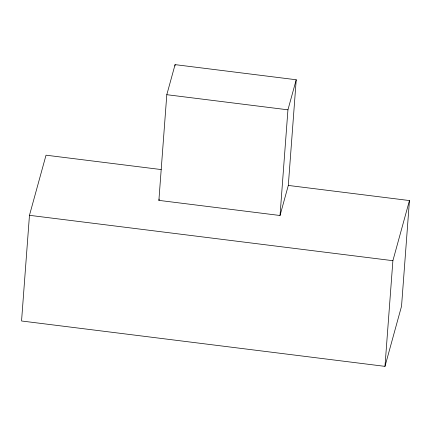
<?xml version="1.0" encoding="UTF-8"?>
<svg xmlns="http://www.w3.org/2000/svg" width="431" height="431" viewBox="0 0 431 431"><rect width="100%" height="100%" fill="white"/><g stroke="black" fill="none" stroke-linecap="round" stroke-linejoin="round"><path stroke-width="0.65" d="M161.178 169.561L46.025 155.187L29.464 215.317L21.55 320.993L384.975 366.366L401.536 306.236L409.45 200.56L288.307 185.432L280.026 215.5L158.888 200.377L166.802 94.696L175.083 64.634L296.221 79.757L288.307 185.432M174.981 65.97L175.083 64.634M280.026 215.5L287.94 109.824L296.221 79.757M384.975 366.366L392.889 260.69L409.45 200.56M158.888 200.377L159.238 199.095M166.802 94.696L287.94 109.824M29.464 215.317L392.889 260.69"/></g></svg>
